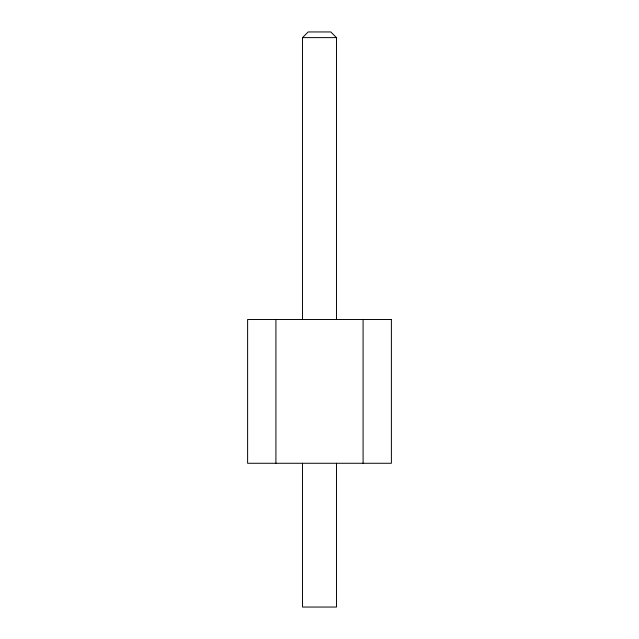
<?xml version="1.0" encoding="UTF-8"?>
<svg xmlns="http://www.w3.org/2000/svg" width="639" height="639" viewBox="0 0 639 639"><rect width="100%" height="100%" fill="white"/><g stroke="black" fill="none" stroke-linecap="round" stroke-linejoin="round"><path stroke-width="0.96" d="M302.519 319.5L302.519 37.613L308.182 31.95L330.818 31.95L336.481 37.613L336.481 319.5M302.519 37.613L336.481 37.613M363.088 319.5L363.088 463.275M336.481 463.275L336.481 607.05L302.519 607.05L302.519 463.275M275.912 319.5L275.912 463.275M391.387 319.5L247.612 319.5L247.612 463.275L391.387 463.275L391.387 319.5"/></g></svg>
